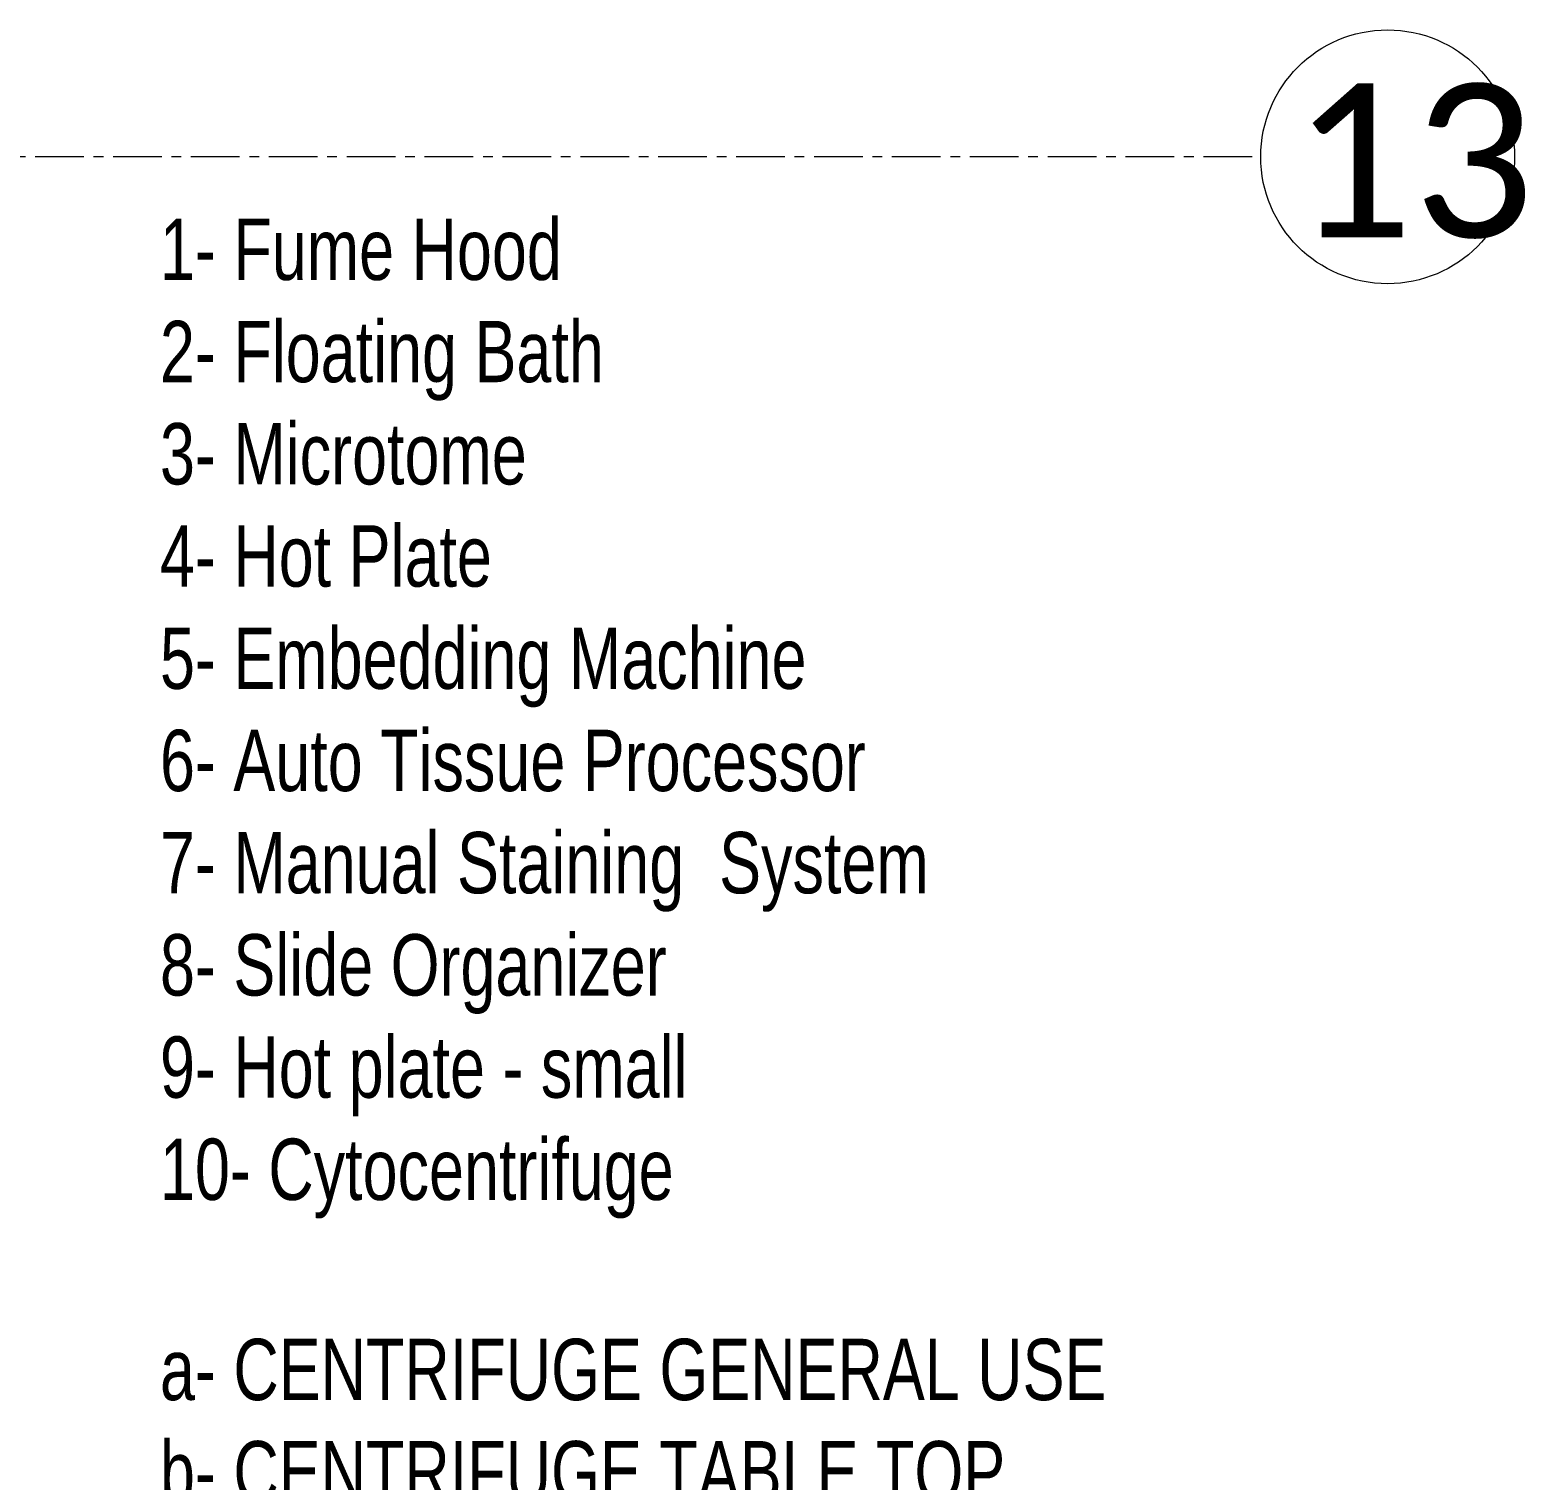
# Model space of a CAD drawing. Header units: millimetres. Extents: x 26027 to 581921, y 7230 to 233891.
# Drawn here: x 577044 to 581921, y 138029 to 142759 of the extents above; entities that cross this region are included whole.
import ezdxf

# ---------------------------------------------------------------- set-up
doc = ezdxf.new("R2010")
doc.units = ezdxf.units.MM
doc.header["$LTSCALE"] = 5
doc.linetypes.add('CENTER', pattern=[50.8, 31.75, -6.35, 6.35, -6.35])
doc.layers.add('axes', color=9, linetype='Continuous')
for name, color, linetype, lineweight in [('AxisBalloons_2', 7, 'Continuous', 0), ('Medical Equipment and Furniture', 163, 'Continuous', 0), ('Text', 9, 'Continuous', 5)]:
    doc.layers.add(name, color=color, linetype=linetype, lineweight=lineweight)
doc.styles.get("Standard").update_dxf_attribs({"font": 'calibri.ttf'})
doc.styles.add('X3G_ENTITY_2587EA', font='swisscl.ttf', dxfattribs={"height": 200})

msp = doc.modelspace()

# ---------------------------------------------------------------- linework, layer by layer
at = {"layer": 'axes', "linetype": 'CENTER', "lineweight": 0}
msp.add_line((581030.5, 142345.3, 2.4), (449113.3, 142345.3, 2.4), dxfattribs=at)
at = {"layer": 'AxisBalloons_2', "color": 1}
msp.add_circle((581472.3, 142345.3, 0), 413.9, dxfattribs=at)

# ---------------------------------------------------------------- texts
at = {"layer": 'Medical Equipment and Furniture', "char_height": 200, "width": 3575.279, "attachment_point": 2, "style": 'X3G_ENTITY_2587EA'}
for s, insert in [('\\pxql;1- Fume Hood\\P2- Floating Bath\\P3- Microtome\\P4- Hot Plate\\P5- Embedding Machine\\P6- Auto Tissue Processor\\P7- Manual Staining  System\\P8- Slide Organizer\\P9- Hot plate - small\\P10- Cytocentrifuge', (579256.4, 142143.6, 0)), ('\\pxql;a- CENTRIFUGE GENERAL USE\\Pb- CENTRIFUGE TABLE TOP\\P\\Pb.b.r- Blood bank refrigerator\\Pc.b.b- centrifuge blood bank\\Pc.b.w- centrifuge blood washing\\Pf.b.c- Freezer Blood Component', (579256.4, 138490.1, 0))]:
    msp.add_mtext(s, dxfattribs=dict(at, insert=insert))
at = {"layer": 'Text', "insert": (581160.4, 142583, 0), "char_height": 500, "attachment_point": 1}
msp.add_mtext_dynamic_manual_height_columns('13', width=1.122, gutter_width=1, heights=[0], dxfattribs=at)

doc.saveas('drawing.dxf')
